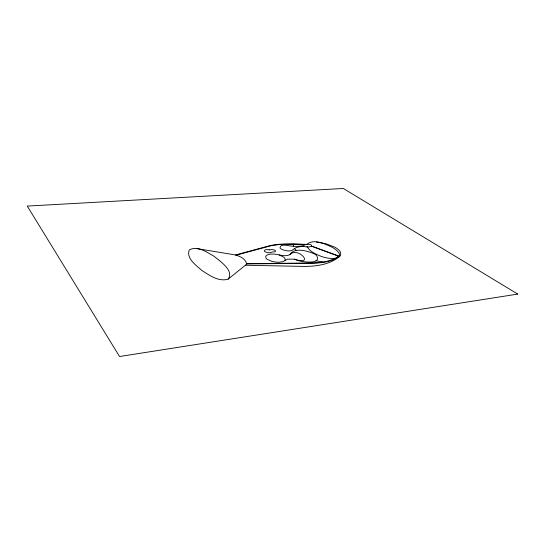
<?xml version="1.0" encoding="UTF-8"?>
<svg xmlns="http://www.w3.org/2000/svg" width="545" height="545" viewBox="0 0 545 545"><rect width="100%" height="100%" fill="white"/><g stroke="black" fill="none" stroke-linecap="round" stroke-linejoin="round"><path stroke-width="0.82" d="M294.464 259.175L287.515 259.161L282.964 261.634L278.284 262.309L272.289 261.573L266.955 259.209A10.512 4.156 8 0 1 265.96 258.187C264.277 254.89 269.707 253.977 271.941 254.045C277.916 253.691 284.013 257.438 289.838 254.733C297.42 245.815 315.957 266.307 294.395 259.161M303.783 246.395C312.299 248.697 315.289 243.39 305.745 244.473L293.36 244.174L293.401 246.279M246.694 263.916L309.962 263.283C320.126 262.99 331.912 262.629 339.719 255.591C339.78 252.955 337.457 251.068 335.611 249.535A32.414 12.378 8.9 0 0 331.755 247.035C324.609 243.867 314.138 238.628 307.135 244.119M284.946 260.36L285.233 259.59L284.776 258.323A12.576 4.987 7.9 0 0 283.461 256.981L279.244 254.951M228.144 279.129C234.418 270.545 219.88 261.205 214.233 256.388C207.141 252.328 197.562 245.42 189.326 249.883C185.838 258.166 196.057 265.231 201.432 270.102C209.055 275.171 218.572 282.078 228.144 279.129L246.633 264.223C246.122 258.718 239.262 255.864 234.445 254.774L196.82 248.595M305.745 244.473L303.66 245.42A16.718 6.193 8.3 0 1 297.182 246.374L295.921 246.388A16.602 6.152 8.3 0 1 290.56 245.986C287.91 245.591 279.442 243.486 280.069 248.07A7.623 2.902 8.2 0 0 280.512 248.534A7.392 2.814 8.2 0 0 280.886 248.833L281.315 249.113A7.875 2.998 8.2 0 0 282.317 249.617C285.839 250.802 290.941 252.151 293.857 249.113A16.779 6.424 9 0 1 295.594 247.921L297.168 247.321A17.494 6.704 9 0 1 303.803 246.395M295.029 259.304C298.844 261.961 323.205 265.361 316.413 255.312A14.272 5.532 8.8 0 0 314.445 253.936C307.789 250.986 294.361 246.953 289.981 254.535M236.264 255.155L271.417 245.645L279.864 244.467L293.36 244.174M235.501 254.958L268.413 246.033C280.689 242.927 293.51 244.106 306.017 244.344M334.657 258.344C327.6 259.025 320.583 256.552 314.411 253.316A30.976 11.486 9.7 0 1 309.458 249.828L306.998 246.483M246.756 263.616L309.519 263.01C319.54 262.881 330.12 262.118 338.636 256.211L311.624 246.272M245.591 265.238L302.625 266.389C314.819 266.539 327.709 265.136 337.92 257.805C341.878 256.429 341.477 251.313 338.159 249.433A23.047 8.713 9.2 0 0 334.494 247.028L325.781 243.717L316.4 241.994M269.237 249.876L272.418 249.508L274.987 250.298A3.243 1.254 7.8 0 1 275.477 250.714L275.123 251.79L271.975 252.001L270.143 252.764L267.534 252.669L265.04 251.797A4.101 1.594 7.7 0 1 264.454 251.293C263.923 249.045 268.004 249.624 269.346 249.889M323.151 262.029L315.916 260.735M311.788 246.122L339.501 256.307M296.317 250.611L294.545 248.54M517.75 294.089L119.546 356.519L27.25 206.085L343.323 188.481L517.75 294.089"/></g></svg>
